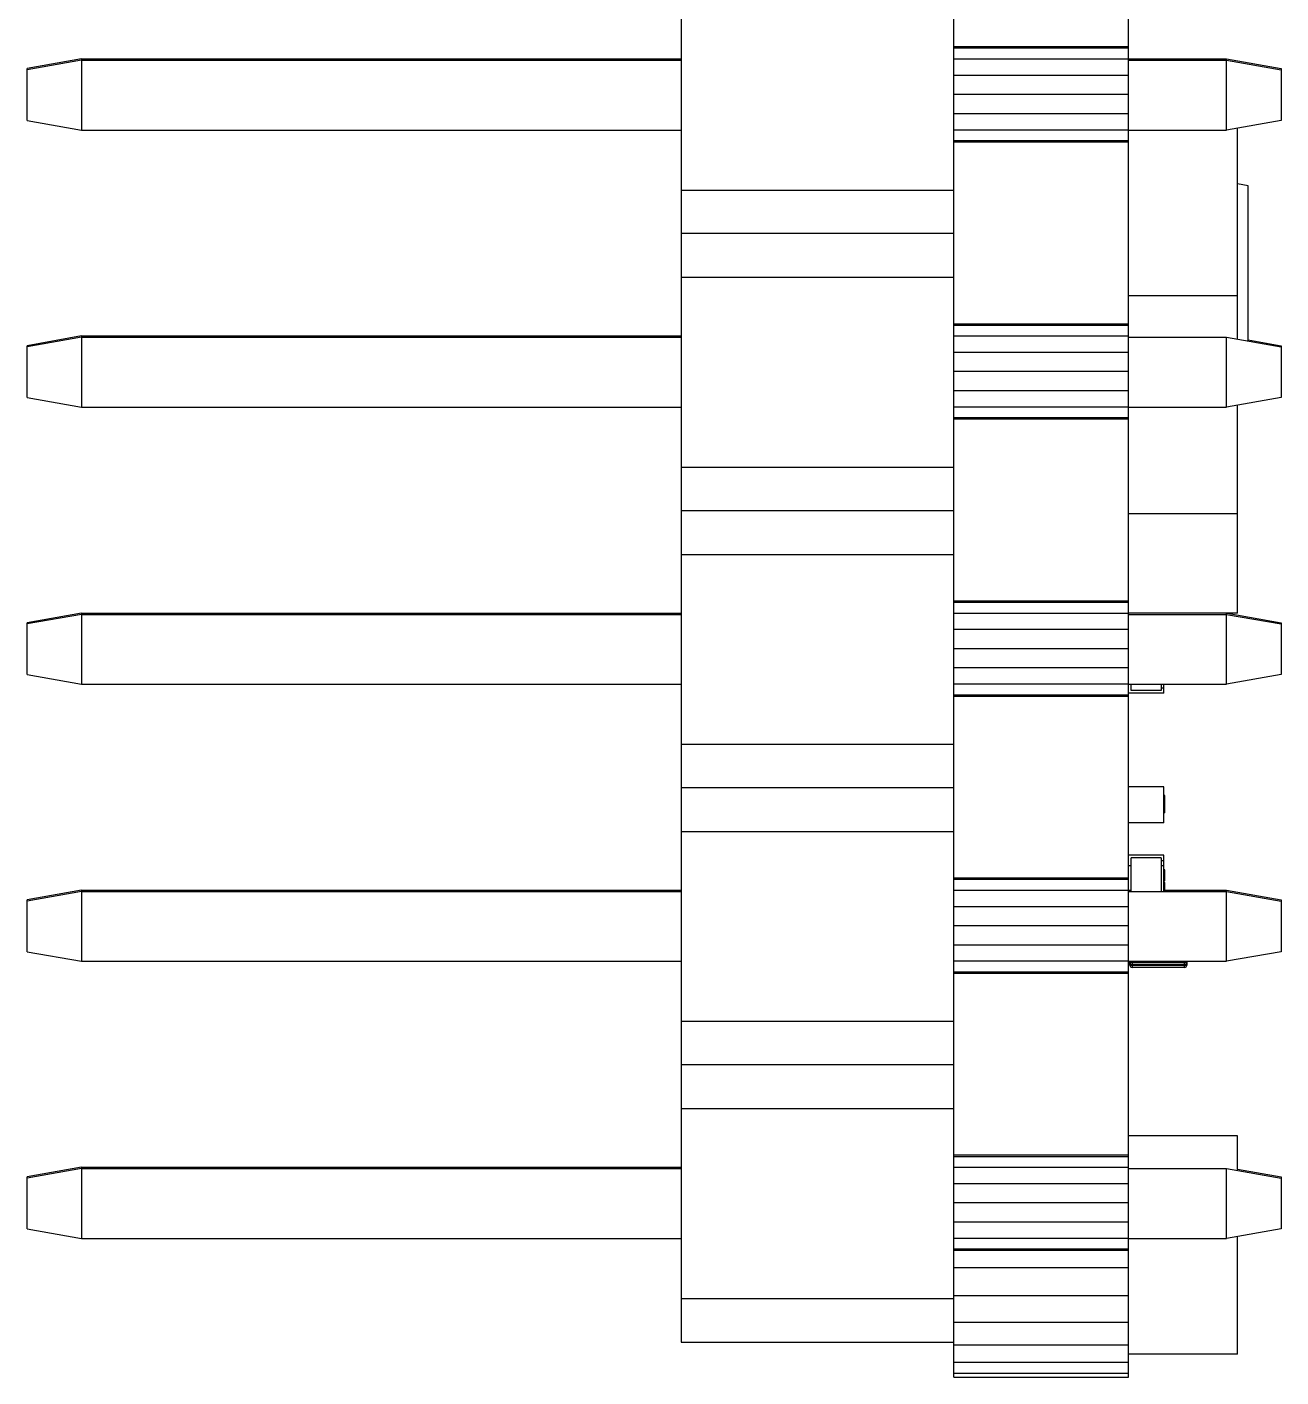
# Model space of a CAD drawing. Header units: inches. Extents: x -50 to 45.5, y -47 to 21.5.
# Drawn here: x -50.01 to -38.51, y -25.11 to -12.74 of the extents above; entities that cross this region are included whole.
import ezdxf

# ---------------------------------------------------------------- set-up
doc = ezdxf.new("R2010")
doc.units = ezdxf.units.IN
doc.header["$LTSCALE"] = 1.21
doc.header["$MEASUREMENT"] = 0
doc.layers.get('0').update_dxf_attribs({"linetype": 'CONTINUOUS'})
doc.layers.add('INTFCLR_1532', color=7, linetype='CONTINUOUS')
doc.layers.add('INTFCLR_1532_2', color=7, linetype='CONTINUOUS')

msp = doc.modelspace()

# ---------------------------------------------------------------- linework, layer by layer
at = {"color": 7, "linetype": 'Continuous'}
for p, q in [((-41.511, -25.114), (-41.511, -1.593)), ((-39.911, -25.114), (-39.911, -1.593)), ((-44.011, -1.922), (-44.011, -24.793)), ((-41.511, -12.919), (-39.911, -12.919)), ((-41.511, -12.931), (-39.911, -12.931)), ((-49.511, -13.031), (-50.011, -13.12)), ((-49.511, -13.043), (-50.011, -13.131)), ((-49.511, -13.031), (-49.511, -13.683)), ((-49.511, -13.031), (-44.011, -13.031)), ((-49.511, -13.043), (-44.011, -13.043)), ((-41.511, -13.031), (-39.911, -13.031)), ((-39.911, -13.031), (-39.011, -13.031)), ((-39.911, -13.043), (-39.011, -13.043)), ((-39.011, -13.031), (-38.511, -13.12)), ((-39.011, -13.683), (-39.011, -13.031)), ((-39.011, -13.043), (-38.511, -13.131)), ((-50.011, -13.595), (-50.011, -13.12)), ((-41.511, -13.18), (-39.911, -13.18)), ((-38.511, -13.12), (-38.511, -13.131)), ((-38.511, -13.131), (-38.511, -13.595)), ((-41.511, -13.355), (-39.911, -13.355)), ((-50.011, -13.595), (-49.511, -13.683)), ((-41.511, -13.531), (-39.911, -13.531)), ((-38.511, -13.595), (-39.011, -13.683)), ((-49.511, -13.683), (-44.011, -13.683)), ((-41.511, -13.68), (-39.911, -13.68)), ((-39.911, -13.683), (-39.011, -13.683)), ((-38.911, -15.199), (-38.911, -13.666)), ((-41.511, -13.779), (-39.911, -13.779)), ((-41.511, -13.791), (-39.911, -13.791)), ((-38.811, -14.194), (-38.911, -14.176)), ((-38.811, -15.328), (-38.811, -14.194)), ((-44.011, -14.233), (-41.511, -14.233)), ((-41.511, -14.633), (-44.011, -14.633)), ((-44.011, -15.033), (-41.511, -15.033)), ((-39.911, -15.199), (-38.911, -15.199)), ((-39.911, -15.199), (-38.911, -15.199)), ((-38.911, -15.601), (-38.911, -15.199)), ((-38.811, -15.618), (-38.811, -15.328)), ((-41.511, -15.459), (-39.911, -15.459)), ((-49.511, -15.571), (-50.011, -15.66)), ((-49.511, -15.583), (-50.011, -15.671)), ((-49.511, -15.571), (-49.511, -16.223)), ((-49.511, -15.571), (-44.011, -15.571)), ((-49.511, -15.583), (-44.011, -15.583)), ((-41.511, -15.471), (-39.911, -15.471)), ((-41.511, -15.571), (-39.911, -15.571)), ((-39.911, -15.583), (-39.011, -15.583)), ((-39.011, -15.583), (-38.511, -15.671)), ((-39.011, -16.223), (-39.011, -15.583)), ((-50.011, -16.135), (-50.011, -15.66)), ((-38.811, -15.607), (-38.511, -15.66)), ((-38.511, -15.66), (-38.511, -15.671)), ((-38.511, -15.671), (-38.511, -16.135)), ((-41.511, -15.72), (-39.911, -15.72)), ((-41.511, -15.895), (-39.911, -15.895)), ((-41.511, -16.071), (-39.911, -16.071)), ((-50.011, -16.135), (-49.511, -16.223)), ((-38.511, -16.135), (-39.011, -16.223)), ((-38.911, -18.113), (-38.911, -16.206)), ((-49.511, -16.223), (-44.011, -16.223)), ((-41.511, -16.22), (-39.911, -16.22)), ((-41.511, -16.319), (-39.911, -16.319)), ((-41.511, -16.332), (-39.911, -16.332)), ((-39.911, -16.223), (-39.011, -16.223)), ((-44.011, -16.773), (-41.511, -16.773)), ((-41.511, -17.173), (-44.011, -17.173)), ((-39.911, -17.199), (-38.911, -17.199)), ((-44.011, -17.573), (-41.511, -17.573)), ((-41.511, -17.999), (-39.911, -17.999)), ((-41.511, -18.011), (-39.911, -18.011)), ((-49.511, -18.111), (-50.011, -18.2)), ((-49.511, -18.123), (-50.011, -18.211)), ((-49.511, -18.111), (-49.511, -18.763)), ((-49.511, -18.111), (-44.011, -18.111)), ((-49.511, -18.123), (-44.011, -18.123)), ((-41.511, -18.111), (-39.911, -18.111)), ((-38.911, -18.113), (-39.911, -18.113)), ((-39.911, -18.123), (-39.011, -18.123)), ((-39.011, -18.763), (-39.011, -18.111)), ((-39.011, -18.123), (-38.511, -18.211)), ((-39.005, -18.113), (-38.511, -18.2)), ((-50.011, -18.675), (-50.011, -18.2)), ((-41.511, -18.26), (-39.911, -18.26)), ((-38.511, -18.2), (-38.511, -18.211)), ((-38.511, -18.211), (-38.511, -18.675)), ((-41.511, -18.435), (-39.911, -18.435)), ((-50.011, -18.675), (-49.511, -18.763)), ((-41.511, -18.611), (-39.911, -18.611)), ((-38.511, -18.675), (-39.011, -18.763)), ((-49.511, -18.763), (-44.011, -18.763)), ((-41.511, -18.76), (-39.911, -18.76)), ((-39.911, -18.763), (-39.011, -18.763)), ((-39.886, -18.821), (-39.886, -18.763)), ((-39.611, -18.763), (-39.611, -18.821)), ((-39.611, -18.796), (-39.586, -18.796)), ((-39.586, -18.846), (-39.586, -18.763)), ((-41.511, -18.859), (-39.911, -18.859)), ((-41.511, -18.872), (-39.911, -18.872)), ((-39.586, -18.846), (-39.911, -18.846)), ((-39.611, -18.821), (-39.886, -18.821)), ((-44.011, -19.313), (-41.511, -19.313)), ((-41.511, -19.713), (-44.011, -19.713)), ((-39.586, -19.703), (-39.911, -19.703)), ((-39.586, -19.703), (-39.911, -19.703)), ((-39.886, -19.703), (-39.886, -19.703)), ((-39.611, -19.703), (-39.611, -19.703)), ((-39.586, -20.033), (-39.586, -19.703)), ((-39.576, -19.784), (-39.586, -19.784)), ((-39.576, -19.942), (-39.576, -19.784)), ((-39.576, -19.863), (-39.586, -19.863)), ((-39.586, -20.033), (-39.911, -20.033)), ((-39.576, -19.942), (-39.586, -19.942)), ((-44.011, -20.113), (-41.511, -20.113)), ((-39.586, -20.329), (-39.911, -20.329)), ((-39.586, -20.329), (-39.911, -20.329)), ((-39.611, -20.354), (-39.886, -20.354)), ((-39.886, -20.663), (-39.886, -20.354)), ((-39.611, -20.354), (-39.611, -20.663)), ((-39.611, -20.379), (-39.586, -20.379)), ((-39.586, -20.429), (-39.586, -20.329)), ((-41.511, -20.539), (-39.911, -20.539)), ((-39.886, -20.429), (-39.911, -20.429)), ((-39.586, -20.429), (-39.611, -20.429)), ((-39.586, -20.663), (-39.586, -20.429)), ((-39.576, -20.465), (-39.586, -20.465)), ((-39.576, -20.515), (-39.586, -20.515)), ((-39.576, -20.567), (-39.576, -20.465)), ((-49.511, -20.651), (-50.011, -20.74)), ((-49.511, -20.663), (-50.011, -20.751)), ((-49.511, -20.651), (-44.011, -20.651)), ((-49.511, -20.651), (-49.511, -21.303)), ((-49.511, -20.663), (-44.011, -20.663)), ((-41.511, -20.551), (-39.911, -20.551)), ((-41.511, -20.651), (-39.911, -20.651)), ((-39.911, -20.651), (-39.886, -20.651)), ((-39.911, -20.663), (-39.011, -20.663)), ((-39.576, -20.567), (-39.586, -20.567)), ((-39.576, -20.58), (-39.586, -20.58)), ((-39.576, -20.663), (-39.576, -20.58)), ((-39.576, -20.651), (-39.011, -20.651)), ((-39.011, -20.651), (-38.511, -20.74)), ((-39.011, -21.303), (-39.011, -20.651)), ((-39.011, -20.663), (-38.511, -20.751)), ((-50.011, -21.215), (-50.011, -20.74)), ((-38.511, -20.74), (-38.511, -20.751)), ((-38.511, -20.751), (-38.511, -21.215)), ((-41.511, -20.8), (-39.911, -20.8)), ((-41.511, -20.975), (-39.911, -20.975)), ((-41.511, -21.151), (-39.911, -21.151)), ((-50.011, -21.215), (-49.511, -21.303)), ((-38.511, -21.215), (-39.011, -21.303)), ((-49.511, -21.303), (-44.011, -21.303)), ((-41.511, -21.3), (-39.911, -21.3)), ((-41.511, -21.399), (-39.911, -21.399)), ((-39.911, -21.303), (-39.011, -21.303)), ((-41.511, -21.412), (-39.911, -21.412)), ((-44.011, -21.853), (-41.511, -21.853)), ((-41.511, -22.253), (-44.011, -22.253)), ((-44.011, -22.653), (-41.511, -22.653)), ((-38.911, -22.903), (-39.911, -22.903)), ((-38.911, -22.904), (-39.911, -22.904)), ((-38.911, -23.221), (-38.911, -22.903)), ((-41.511, -23.078), (-39.911, -23.078)), ((-41.511, -23.091), (-39.911, -23.091)), ((-49.511, -23.191), (-50.011, -23.28)), ((-49.511, -23.203), (-50.011, -23.291)), ((-49.511, -23.191), (-44.011, -23.191)), ((-49.511, -23.191), (-49.511, -23.843)), ((-49.511, -23.203), (-44.011, -23.203)), ((-41.511, -23.191), (-39.911, -23.191)), ((-39.911, -23.203), (-39.011, -23.203)), ((-39.011, -23.203), (-38.511, -23.291)), ((-39.011, -23.843), (-39.011, -23.203)), ((-38.911, -23.209), (-38.511, -23.28)), ((-50.011, -23.755), (-50.011, -23.28)), ((-41.511, -23.34), (-39.911, -23.34)), ((-38.511, -23.28), (-38.511, -23.291)), ((-38.511, -23.291), (-38.511, -23.755)), ((-41.511, -23.515), (-39.911, -23.515)), ((-50.011, -23.755), (-49.511, -23.843)), ((-41.511, -23.691), (-39.911, -23.691)), ((-38.511, -23.755), (-39.011, -23.843)), ((-49.511, -23.843), (-44.011, -23.843)), ((-41.511, -23.84), (-39.911, -23.84)), ((-39.911, -23.843), (-39.011, -23.843)), ((-38.911, -24.904), (-38.911, -23.826)), ((-41.511, -23.939), (-39.911, -23.939)), ((-41.511, -23.952), (-39.911, -23.952)), ((-41.511, -24.11), (-39.911, -24.11)), ((-41.511, -24.366), (-39.911, -24.366)), ((-44.011, -24.393), (-41.511, -24.393)), ((-41.511, -24.61), (-39.911, -24.61)), ((-44.011, -24.793), (-41.511, -24.793)), ((-41.511, -24.818), (-39.911, -24.818)), ((-41.511, -24.979), (-39.911, -24.979)), ((-38.911, -24.904), (-39.911, -24.904)), ((-41.511, -25.079), (-39.911, -25.079)), ((-41.511, -25.114), (-39.911, -25.114))]:
    msp.add_line(p, q, dxfattribs=at)
at = {"layer": 'INTFCLR_1532', "color": 7, "linetype": 'Continuous'}
for p, q in [((-39.896, -21.314), (-39.896, -21.303)), ((-39.896, -21.314), (-39.376, -21.314)), ((-39.876, -21.303), (-39.876, -21.334)), ((-39.396, -21.334), (-39.876, -21.334)), ((-39.396, -21.334), (-39.396, -21.303)), ((-39.376, -21.303), (-39.376, -21.314))]:
    msp.add_line(p, q, dxfattribs=at)
for centre, start, end in [((-39.876, -21.314), 180, 270), ((-39.396, -21.314), 270, 0)]:
    msp.add_arc(centre, 0.02, start, end, dxfattribs=at)
at = {"layer": 'INTFCLR_1532_2', "color": 7, "linetype": 'Continuous'}
for p, q in [((-39.896, -21.339), (-39.896, -21.314)), ((-39.896, -21.339), (-39.376, -21.339)), ((-39.876, -21.334), (-39.876, -21.359)), ((-39.396, -21.359), (-39.876, -21.359)), ((-39.396, -21.359), (-39.396, -21.334)), ((-39.376, -21.314), (-39.376, -21.339))]:
    msp.add_line(p, q, dxfattribs=at)
for centre, start, end in [((-39.876, -21.339), 180, 270), ((-39.396, -21.339), 270, 0)]:
    msp.add_arc(centre, 0.02, start, end, dxfattribs=at)

doc.saveas('drawing.dxf')
